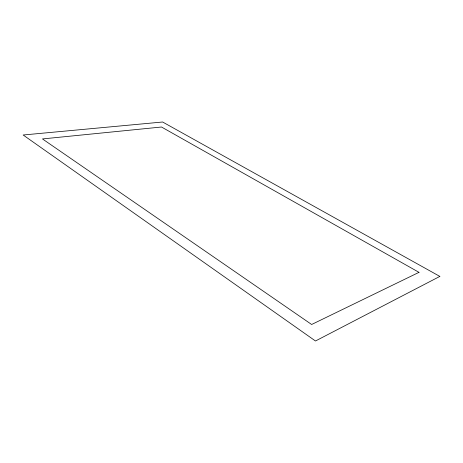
<?xml version="1.0" encoding="UTF-8"?>
<svg xmlns="http://www.w3.org/2000/svg" width="463" height="463" viewBox="0 0 463 463"><rect width="100%" height="100%" fill="white"/><g stroke="black" fill="none" stroke-linecap="round" stroke-linejoin="round"><path stroke-width="0.69" d="M439.85 276.405L315.477 340.994L23.15 134.999L162.623 122.006L439.85 276.405M418.998 272.342L311.64 324.488L42.469 138.929L161.506 127.012L418.998 272.342"/></g></svg>
